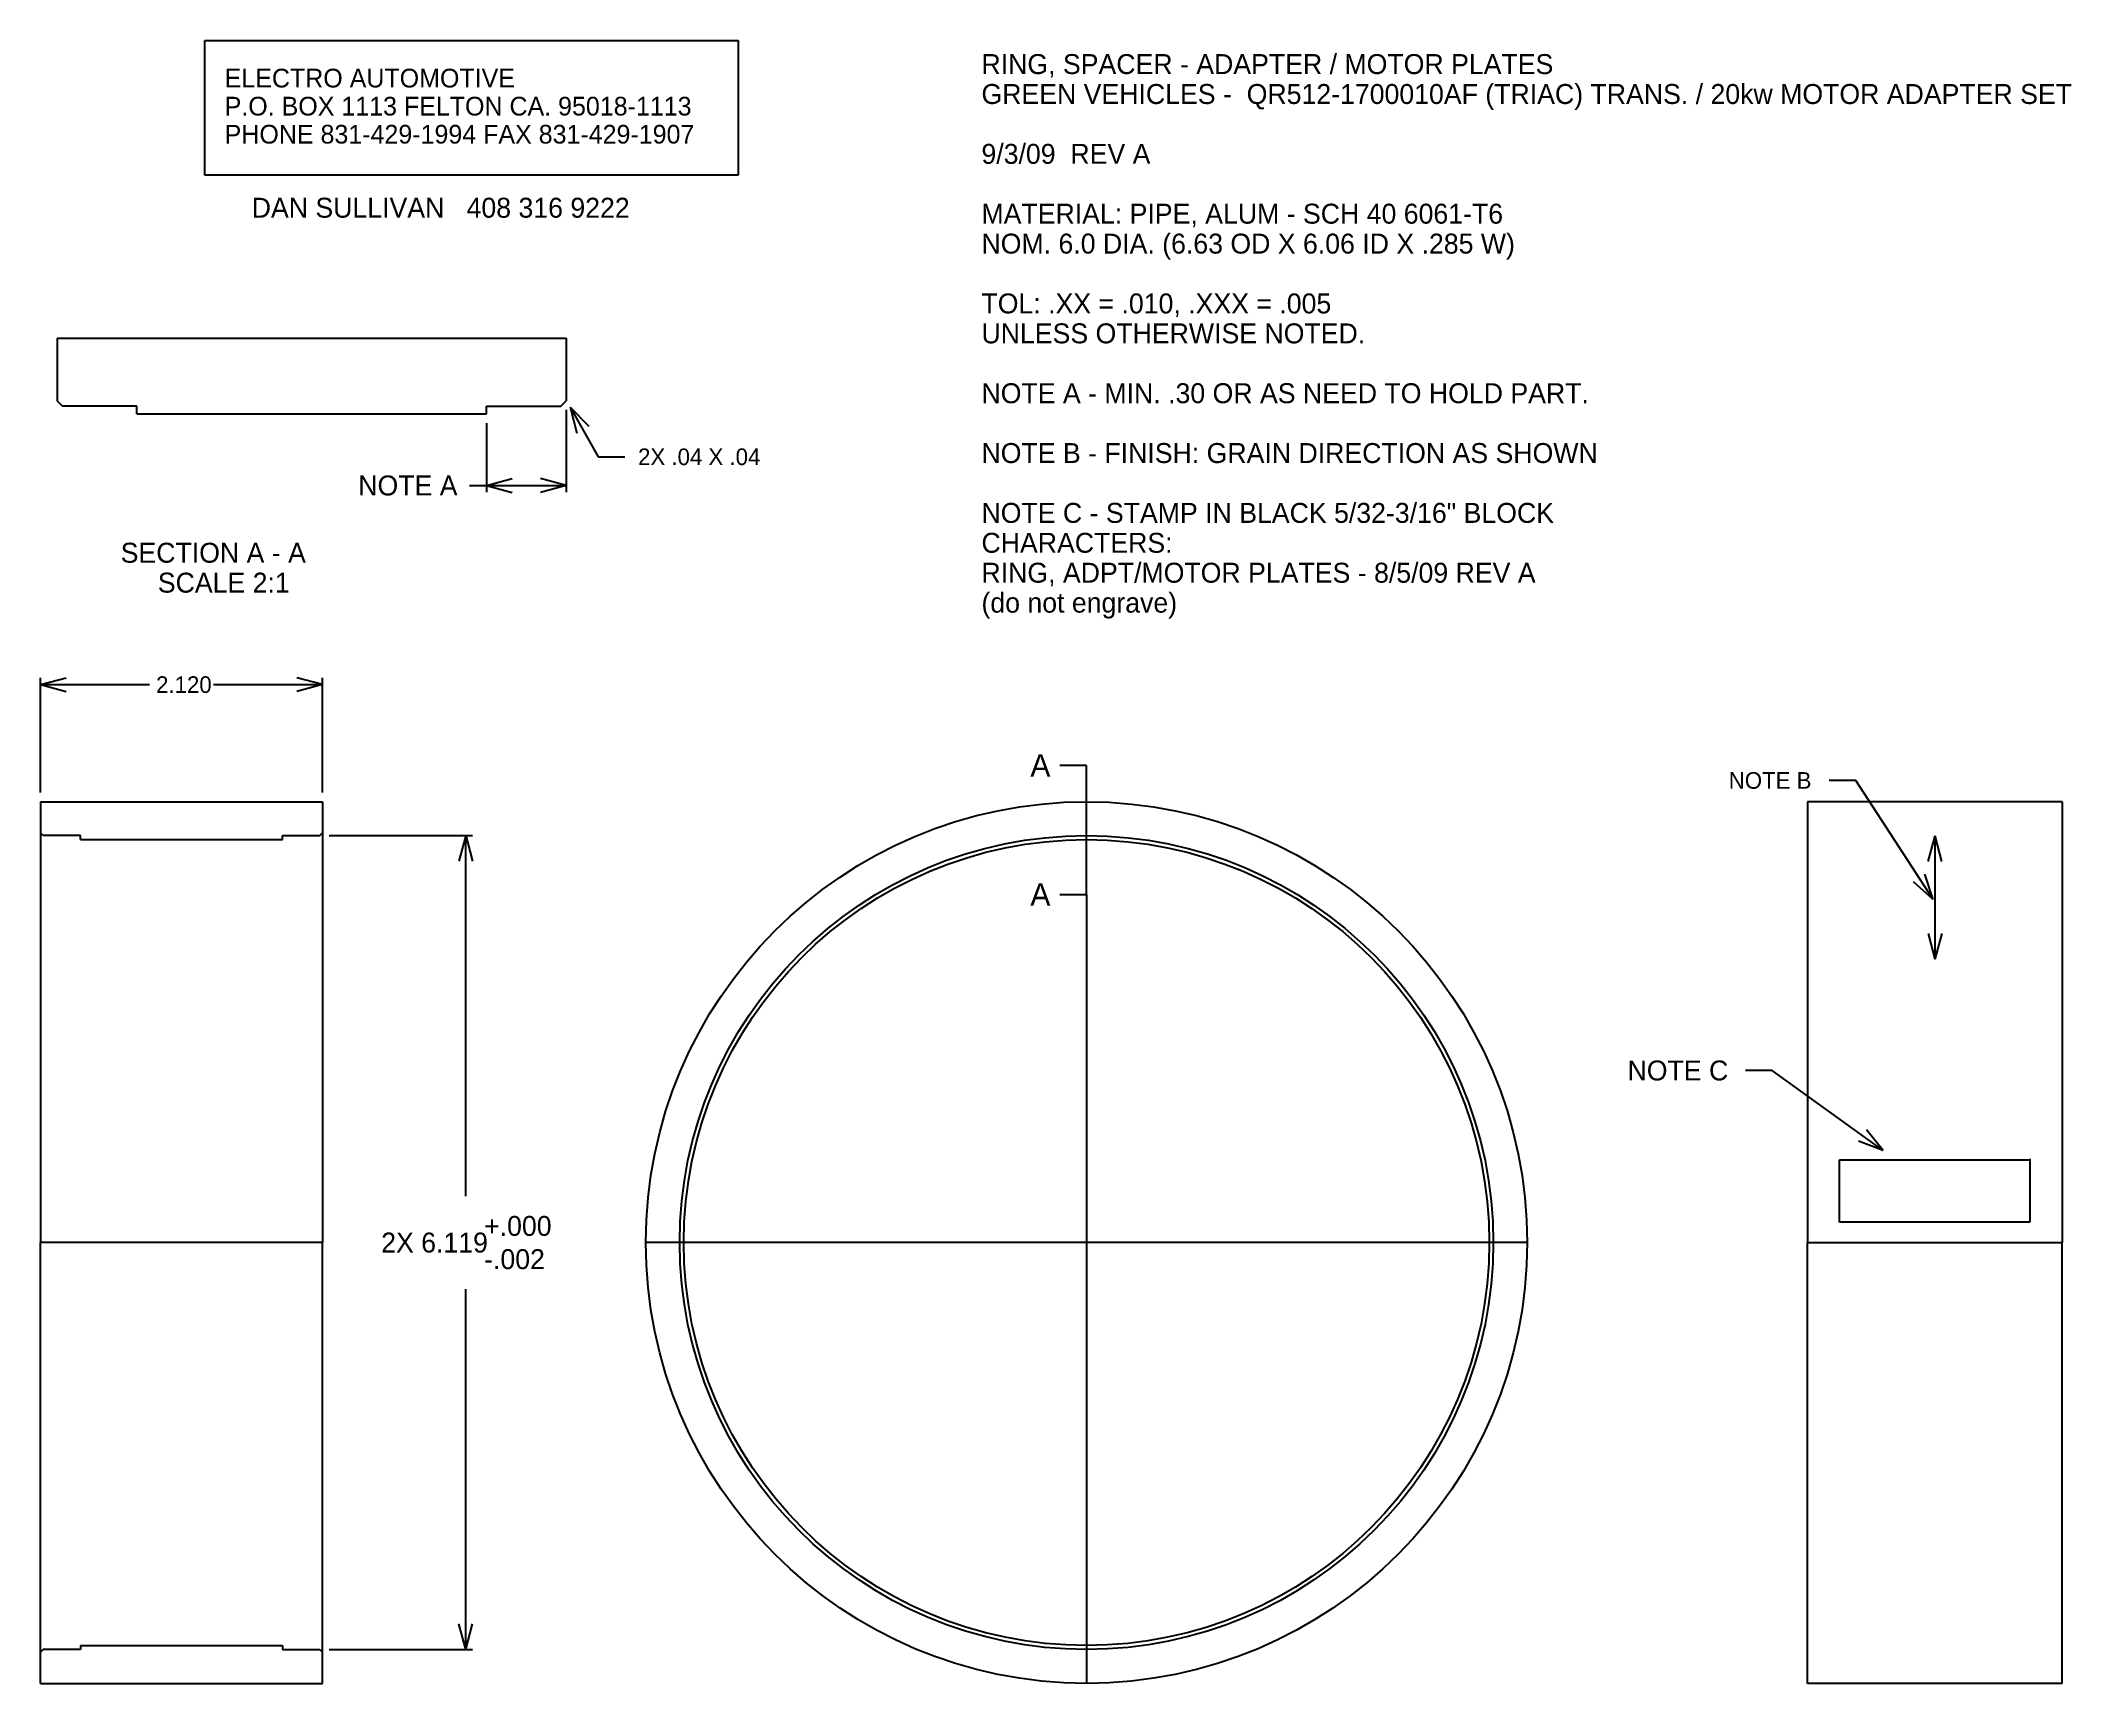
# Model space of a CAD drawing. Extents: x -7.9 to 7.4, y -3.3 to 9.
import ezdxf

# ---------------------------------------------------------------- set-up
doc = ezdxf.new("R2010")
doc.units = 0

msp = doc.modelspace()

# ---------------------------------------------------------------- linework, layer by layer
at = {"layer": 'CONTERLINES', "color": 7, "linetype": 'CONTINUOUS'}
for p, q in [((0, 2.616098), (0, -3.315)), ((-5.747803, 0), (-7.867703, 0)), ((3.315, 0), (-3.315, 0)), ((5.423612, 0), (7.338512, 0))]:
    msp.add_line(p, q, dxfattribs=at)
at = {"layer": 'DIMENSIONS', "color": 7, "linetype": 'CONTINUOUS'}
for p, q in [((-6.632427, 9.038554), (-2.62017, 9.038554)), ((-6.632427, 8.026071), (-6.632427, 9.038554)), ((-2.62017, 9.038554), (-2.62017, 8.026071)), ((-2.62017, 8.026071), (-6.632427, 8.026071)), ((5.664861, 0.152665), (5.664861, 0.622079)), ((5.664861, 0.622079), (7.097262, 0.622079)), ((7.097262, 0.628982), (7.097262, 0.152665)), ((7.097262, 0.152665), (5.664861, 0.152665))]:
    msp.add_line(p, q, dxfattribs=at)
at = {"layer": 'DIMENSIONS', "color": 1, "linetype": 'CONTINUOUS'}
for p, q in [((-3.883876, 6.281114), (-3.673368, 5.909163)), ((-3.883876, 6.281114), (-3.743674, 6.138483)), ((-3.883876, 6.281114), (-3.833773, 6.087491)), ((-4.513312, 6.160923), (-4.513312, 5.643409)), ((-3.913312, 6.260923), (-3.913312, 5.643409)), ((-3.673368, 5.909163), (-3.473368, 5.909163)), ((-4.640678, 5.693409), (-3.913312, 5.693409)), ((-4.513312, 5.693409), (-4.320127, 5.745173)), ((-4.513312, 5.693409), (-4.320127, 5.641645)), ((-3.913312, 5.693409), (-4.106497, 5.745173)), ((-3.913312, 5.693409), (-4.106497, 5.641645)), ((-7.867703, 4.195858), (-7.674518, 4.247622)), ((-7.867703, 3.385), (-7.867703, 4.245858)), ((-7.867703, 4.195858), (-7.674518, 4.144094)), ((-7.867703, 4.195858), (-7.049159, 4.195858)), ((-6.566347, 4.195858), (-5.747803, 4.195858)), ((-5.747803, 4.195858), (-5.940988, 4.247622)), ((-5.747803, 4.195858), (-5.940988, 4.144094)), ((-5.747803, 3.385), (-5.747803, 4.245858)), ((0, 3.586331), (-0.2, 3.586331)), ((0, 2.616098), (0, 3.586331)), ((5.787737, 3.475163), (5.587737, 3.475163)), ((6.368613, 2.578954), (5.787737, 3.475163)), ((-5.697803, 3.06), (-4.620052, 3.06)), ((-4.670052, 3.06), (-4.721815, 2.866815)), ((-4.670052, 3.06), (-4.618288, 2.866815)), ((-4.670052, 0.35), (-4.670052, 3.06)), ((6.381062, 3.059006), (6.329298, 2.865821)), ((6.381062, 3.059006), (6.381062, 2.529164)), ((6.381062, 3.059006), (6.432826, 2.865821)), ((6.368613, 2.578954), (6.306979, 2.76922)), ((0, 2.616098), (-0.2, 2.616098)), ((6.368613, 2.578954), (6.220103, 2.712912)), ((6.38521, 2.130849), (6.38521, 2.612147)), ((6.38521, 2.130849), (6.333446, 2.324034)), ((6.38521, 2.130849), (6.436974, 2.324034)), ((5.157548, 1.293988), (4.957548, 1.293988)), ((5.993956, 0.691774), (5.157548, 1.293988)), ((5.993956, 0.691774), (5.867426, 0.846661)), ((5.993956, 0.691774), (5.806934, 0.762645)), ((-4.670052, -3.06), (-4.670052, -0.35)), ((-4.670052, -3.06), (-4.721815, -2.866815)), ((-4.670052, -3.06), (-4.618288, -2.866815)), ((-5.697803, -3.06), (-4.620052, -3.06))]:
    msp.add_line(p, q, dxfattribs=at)
at = {"layer": 'SPACER RING', "color": 7, "linetype": 'CONTINUOUS'}
for p, q in [((-7.743112, 6.800923), (-7.743112, 6.330923)), ((-7.743112, 6.800923), (-3.913312, 6.800923)), ((-3.913312, 6.800923), (-3.913312, 6.330923)), ((-7.703112, 6.290923), (-7.743112, 6.330923)), ((-7.143112, 6.290923), (-7.703112, 6.290923)), ((-7.143112, 6.230923), (-7.143112, 6.290923)), ((-4.513312, 6.230923), (-4.513312, 6.290923)), ((-4.513312, 6.290923), (-3.953312, 6.290923)), ((-3.953312, 6.290923), (-3.913312, 6.330923)), ((-7.143112, 6.230923), (-4.513312, 6.230923)), ((-7.867703, 3.315), (-7.867703, 3.08)), ((-7.867703, 3.315), (-5.747803, 3.315)), ((-5.747803, 3.315), (-5.747803, 3.08)), ((7.338512, 3.315), (5.423612, 3.315)), ((5.423612, 3.315), (5.423612, 3.08)), ((7.338512, 3.315), (7.338512, 3.08)), ((-7.847703, 3.06), (-7.867703, 3.08)), ((-7.867703, 3.08), (-7.867703, 0)), ((-7.567703, 3.06), (-7.847703, 3.06)), ((-7.567703, 3.03), (-7.567703, 3.06)), ((-6.047803, 3.03), (-6.047803, 3.06)), ((-6.047803, 3.06), (-5.767803, 3.06)), ((-5.767803, 3.06), (-5.747803, 3.08)), ((-5.747803, 3.08), (-5.747803, 0)), ((5.423612, 3.08), (5.423612, 0)), ((7.338512, 3.08), (7.338512, 0)), ((-7.567703, 3.03), (-6.047803, 3.03)), ((-7.867703, -3.08), (-7.867703, 0)), ((-5.747803, -3.08), (-5.747803, 0)), ((5.423612, -3.08), (5.423612, 0)), ((7.338512, -3.08), (7.338512, 0)), ((-7.567703, -3.03), (-7.567703, -3.06)), ((-7.567703, -3.03), (-6.047803, -3.03)), ((-6.047803, -3.03), (-6.047803, -3.06)), ((-7.847703, -3.06), (-7.867703, -3.08)), ((-7.867703, -3.315), (-7.867703, -3.08)), ((-7.567703, -3.06), (-7.847703, -3.06)), ((-6.047803, -3.06), (-5.767803, -3.06)), ((-5.767803, -3.06), (-5.747803, -3.08)), ((-5.747803, -3.315), (-5.747803, -3.08)), ((5.423612, -3.315), (5.423612, -3.08)), ((7.338512, -3.315), (7.338512, -3.08)), ((-7.867703, -3.315), (-5.747803, -3.315)), ((7.338512, -3.315), (5.423612, -3.315))]:
    msp.add_line(p, q, dxfattribs=at)
for radius in [3.315, 3.06, 3.03]:
    msp.add_circle((0, 0), radius, dxfattribs=at)

# ---------------------------------------------------------------- texts
at = {"layer": 'DIMENSIONS', "color": 7}
for s, height, p in [('RING, SPACER - ADAPTER / MOTOR PLATES', 0.15, (-0.790132, 8.787129)), ('ELECTRO AUTOMOTIVE', 0.140625, (-6.483088, 8.686414)), ('GREEN VEHICLES -  QR512-1700010AF (TRIAC) TRANS. / 20kw MOTOR ADAPTER SET', 0.15, (-0.790132, 8.562128)), ('P.O. BOX 1113 FELTON CA. 95018-1113', 0.140625, (-6.483088, 8.475475)), ('PHONE 831-429-1994 FAX 831-429-1907', 0.140625, (-6.483088, 8.264539)), ('9/3/09  REV A', 0.15, (-0.790132, 8.112129)), ('DAN SULLIVAN   408 316 9222', 0.15, (-6.279683, 7.706951)), ('MATERIAL: PIPE, ALUM - SCH 40 6061-T6', 0.15, (-0.790132, 7.662129)), ('NOM. 6.0 DIA. (6.63 OD X 6.06 ID X .285 W)', 0.15, (-0.790132, 7.437128)), ('TOL: .XX = .010, .XXX = .005', 0.15, (-0.790132, 6.987128)), ('UNLESS OTHERWISE NOTED.', 0.15, (-0.790132, 6.762129)), ('NOTE A - MIN. .30 OR AS NEED TO HOLD PART.', 0.15, (-0.790132, 6.31213)), ('NOTE B - FINISH: GRAIN DIRECTION AS SHOWN', 0.15, (-0.790132, 5.862128)), ('NOTE C - STAMP IN BLACK 5/32-3/16" BLOCK', 0.15, (-0.790132, 5.412128)), ('SECTION A - A', 0.15, (-7.265374, 5.112462)), ('CHARACTERS:', 0.15, (-0.790132, 5.187129)), ('RING, ADPT/MOTOR PLATES - 8/5/09 REV A', 0.15, (-0.790132, 4.962128)), ('SCALE 2:1', 0.15, (-6.986047, 4.887464)), ('(do not engrave)', 0.15, (-0.790132, 4.73713)), ('A', 0.17, (-0.422504, 3.502689)), ('A', 0.17, (-0.422504, 2.532456))]:
    msp.add_text(s, height=height, dxfattribs=at).set_placement(p)
at = {"layer": 'DIMENSIONS', "color": 1}
for s, height, p in [('2X .04 X .04', 0.125, (-3.373368, 5.846662)), ('NOTE A', 0.15, (-5.478178, 5.618407)), ('2.120', 0.125, (-6.99916, 4.133358)), ('NOTE B', 0.125, (4.831487, 3.412662)), ('NOTE C', 0.15, (4.070049, 1.218989)), ('+.000', 0.15, (-4.531301, 0.05)), ('2X 6.119', 0.15, (-5.305677, -0.075)), ('-.002', 0.15, (-4.531301, -0.2))]:
    msp.add_text(s, height=height, dxfattribs=at).set_placement(p)

doc.saveas('drawing.dxf')
